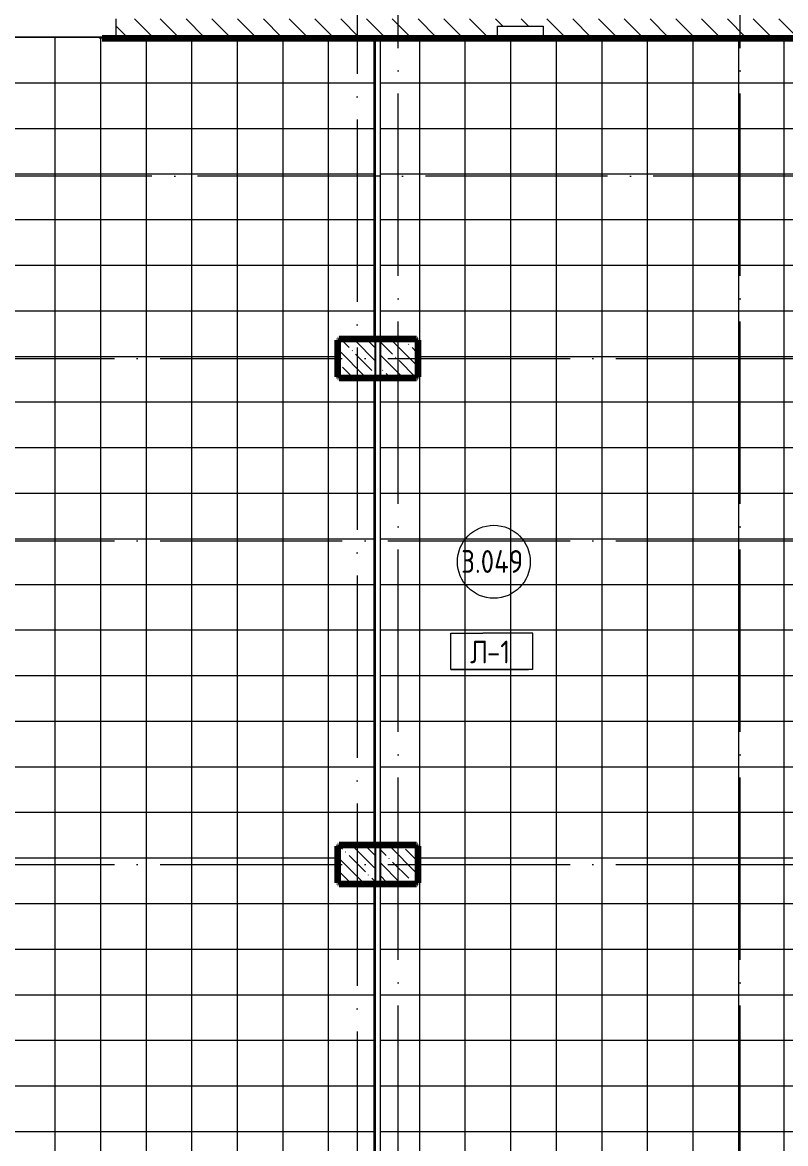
# Model space of a CAD drawing. Header units: millimetres. Extents: x 97 to 215964, y -4577 to 60645.
# Drawn here: x 168723 to 177098, y 36915 to 49210 of the extents above; entities that cross this region are included whole.
import ezdxf

# ---------------------------------------------------------------- set-up
doc = ezdxf.new("R2010")
doc.units = ezdxf.units.MM
doc.linetypes.add('ADSK_Линия сетки', pattern=[2500, 2000, -250, 0, -250])
for name, color, linetype, lineweight in [('A-AREA-____-IDEN', 2, 'Continuous', 20), ('A-FLOR-____-IDEN', 11, 'Continuous', 20), ('A-FLOR-____-OTLN', 192, 'Continuous', 9), ('A-FLOR-____-PATT', 8, 'Continuous', 9), ('A-GENM-____-MCUT', 13, 'Continuous', 9), ('A-GENM-____-OTLN', 13, 'Continuous', 9), ('A-WALL-____-MCUT', 113, 'Continuous', 9), ('A-WALL-____-PATT', 111, 'Continuous', 9), ('I-WALL-____-OTLN', 2, 'Continuous', 9), ('S-COLS-____-MCUT', 52, 'Continuous', 9), ('S-COLS-____-OTLN', 52, 'Continuous', 9), ('S-GRID-____-OTLN', 1, 'Continuous', 9)]:
    doc.layers.add(name, color=color, linetype=linetype, lineweight=lineweight)
doc.styles.add('GOST Common', font='GOST_Common.ttf', dxfattribs={"width": 0.9, "height": 250})

# ---------------------------------------------------------------- blocks, each defined once
blk = doc.blocks.new('BSC_Колонна _Прямоугольная - 400x400-V65-О_АИ_ПП_8_400_Целиком')
at = {"layer": 'S-COLS-____-OTLN', "lineweight": 5}
h = blk.add_hatch(dxfattribs=at)
h.set_pattern_fill('FP_75', color=256, style=0, pattern_type=2)
h.set_pattern_definition([(135, (-114049.98, -39975), (-142.56192, -142.56192), []), (135, (-113907.42, -39975), (-142.56192, -142.56192), [252.016, -50.403, 3.353, -47.05])])
h.paths.add_polyline_path([(-200, -200), (200, -200), (200, 200), (-200, 200)])
at = {"layer": 'S-COLS-____-MCUT', "color": 130, "lineweight": 25}
for p, q in [((200, 200), (-200, 200)), ((-200, 200), (-200, -200)), ((200, -200), (200, 200)), ((-200, -200), (200, -200))]:
    blk.add_line(p, q, dxfattribs=at)
blk = doc.blocks.new('BSC_Колонна _Прямоугольная - 400x400-V66-О_АИ_ПП_8_400_Целиком')
at = {"layer": 'S-COLS-____-OTLN', "lineweight": 5}
h = blk.add_hatch(dxfattribs=at)
h.set_pattern_fill('FP_76', color=256, style=0, pattern_type=2)
h.set_pattern_definition([(135, (-114049.98, -45525), (-142.56192, -142.56192), []), (135, (-113907.42, -45525), (-142.56192, -142.56192), [252.016, -50.403, 3.353, -47.05])])
h.paths.add_polyline_path([(-200, -200), (200, -200), (200, 200), (-200, 200)])
at = {"layer": 'S-COLS-____-MCUT', "color": 130, "lineweight": 25}
for p, q in [((200, 200), (-200, 200)), ((-200, 200), (-200, -200)), ((200, -200), (200, 200)), ((-200, -200), (200, -200))]:
    blk.add_line(p, q, dxfattribs=at)
blk = doc.blocks.new('BSC_Колонна _Прямоугольная - 400x400-V115-О_АИ_ПП_8_400_Целиком')
at = {"layer": 'S-COLS-____-OTLN', "lineweight": 5}
h = blk.add_hatch(dxfattribs=at)
h.set_pattern_fill('FP_126', color=256, style=0, pattern_type=2)
h.set_pattern_definition([(135, (-113600, -39975), (-142.56192, -142.56192), []), (135, (-113457.44, -39975), (-142.56192, -142.56192), [252.016, -50.403, 3.353, -47.05])])
h.paths.add_polyline_path([(-200, -200), (200, -200), (200, 200), (-200, 200)])
at = {"layer": 'S-COLS-____-MCUT', "color": 130, "lineweight": 25}
for p, q in [((200, 200), (-200, 200)), ((-200, 200), (-200, -200)), ((200, -200), (200, 200)), ((-200, -200), (200, -200))]:
    blk.add_line(p, q, dxfattribs=at)
blk = doc.blocks.new('BSC_Колонна _Прямоугольная - 400x400-V116-О_АИ_ПП_8_400_Целиком')
at = {"layer": 'S-COLS-____-OTLN', "lineweight": 5}
h = blk.add_hatch(dxfattribs=at)
h.set_pattern_fill('FP_127', color=256, style=0, pattern_type=2)
h.set_pattern_definition([(135, (-113600, -45525), (-142.56192, -142.56192), []), (135, (-113457.44, -45525), (-142.56192, -142.56192), [252.016, -50.403, 3.353, -47.05])])
h.paths.add_polyline_path([(-200, -200), (200, -200), (200, 200), (-200, 200)])
at = {"layer": 'S-COLS-____-MCUT', "color": 130, "lineweight": 25}
for p, q in [((200, 200), (-200, 200)), ((-200, 200), (-200, -200)), ((200, -200), (200, 200)), ((-200, -200), (200, -200))]:
    blk.add_line(p, q, dxfattribs=at)
blk = doc.blocks.new('ASML_АР_Отделка Люка - ВО Отделка люков_Грунтовка 0_Шпатлевка 0_Окраска 0_0-42722003-О_АИ_ПП_8_400_Целиком')
at = {"layer": 'A-GENM-____-MCUT', "color": 130, "lineweight": 25}
for p, q in [((250, 3), (-250, 3)), ((-250, 3), (-250, 0)), ((250, 0), (250, 3)), ((-250, 0), (250, 0))]:
    blk.add_line(p, q, dxfattribs=at)
blk = doc.blocks.new('0083_СОШ675_АР_R22_rvt-1-О_АИ_ПП_8_400_Целиком')
at = {"layer": 'A-WALL-____-PATT', "lineweight": 5}
h = blk.add_hatch(dxfattribs=at)
h.set_pattern_fill('FP_10', color=10, style=0, pattern_type=2)
h.set_pattern_definition([(135, (0, 0), (-141.42136, -141.42136), [])])
h.paths.add_polyline_path([(129370, 49050), (129370, 49250), (126500, 49250), (126500, 49050), (127769, 49050)])
h.paths.add_polyline_path([(125400, 49050), (125400, 49250), (110950, 49250), (110950, 49050), (115140, 49050), (115140, 49170), (115640, 49170), (115640, 49050), (125254, 49050)])
h.paths.add_polyline_path([(109100, 49050), (109450, 49050), (109450, 49250), (109100, 49250)])
at = {"layer": 'A-WALL-____-MCUT', "color": 50, "lineweight": 13}
for p, q in [((110950, 49250), (110950, 49050)), ((115140, 49060), (115140, 49170)), ((115140, 49170), (115640, 49170)), ((115640, 49170), (115640, 49060)), ((110950, 49050), (115140, 49050)), ((115140, 49050), (115140, 49057)), ((115640, 49057), (115640, 49050)), ((115640, 49050), (125400, 49050))]:
    blk.add_line(p, q, dxfattribs=at)
at = {"layer": 'A-GENM-____-OTLN', "color": 90, "lineweight": 9, "rotation": 180}
blk.add_blockref('ASML_АР_Отделка Люка - ВО Отделка люков_Грунтовка 0_Шпатлевка 0_Окраска 0_0-42722003-О_АИ_ПП_8_400_Целиком', (115390, 49060), dxfattribs=at)
at = {"layer": 'S-COLS-____-OTLN', "color": 90, "lineweight": 9}
for name, p in [('BSC_Колонна _Прямоугольная - 400x400-V116-О_АИ_ПП_8_400_Целиком', (113600, 45525)), ('BSC_Колонна _Прямоугольная - 400x400-V66-О_АИ_ПП_8_400_Целиком', (114050, 45525)), ('BSC_Колонна _Прямоугольная - 400x400-V115-О_АИ_ПП_8_400_Целиком', (113600, 39975)), ('BSC_Колонна _Прямоугольная - 400x400-V65-О_АИ_ПП_8_400_Целиком', (114050, 39975))]:
    blk.add_blockref(name, p, dxfattribs=at)
blk = doc.blocks.new('ADSK_Марка_Перекрытие - Типоразмер_ADSK_Марка-158127-О_АИ_ПП_8_400_Целиком')
at = {"layer": 'A-FLOR-____-IDEN'}
for p, q in [((-4.5, 4), (-1, 4)), ((-4.5, 0), (-4.5, 4)), ((4.5, 4), (-1, 4)), ((4.5, 0), (4.5, 4)), ((4.5, 0), (-4.5, 0)), ((-4.5, 0), (4, 0))]:
    blk.add_line(p, q, dxfattribs=at)
blk = doc.blocks.new('ADSK_Марка_Помещение_ОдноЗначение - Номер-159740-О_АИ_ПП_8_400_Целиком')
at = {"layer": 'A-AREA-____-IDEN'}
blk.add_circle((0, 0), 4, dxfattribs=at)

msp = doc.modelspace()

# ---------------------------------------------------------------- hatches: boundary and pattern name
at = {"layer": 'A-FLOR-____-PATT'}
h = msp.add_hatch(dxfattribs=at)
h.set_pattern_fill('FP_186', color=256, style=0, pattern_type=2)
h.set_pattern_definition([(0, (181582.87, 40547.53), (0, 500), []), (90, (181582.87, 40547.53), (-500, 3e-14), [])])
h.paths.add_polyline_path([(171474.043715, 35975), (171897.88841, 35975), (171897.88841, 35990), (172597.865903, 35990), (172597.865903, 39759.999414), (172197.887824, 39759.999414), (172197.887824, 39764.999414), (172187.887824, 39764.999414), (172187.887824, 39774.999414), (172182.887824, 39774.999414), (172182.887824, 40175), (172187.887824, 40175), (172187.887824, 40185), (172197.887824, 40185), (172197.887824, 40190), (172597.865903, 40190), (172597.865903, 45309.999414), (172197.887824, 45309.999414), (172197.865903, 45314.999414), (172187.887824, 45314.999414), (172187.887824, 45324.999414), (172182.887824, 45325), (172182.887824, 45725), (172187.887824, 45725), (172187.887824, 45735), (172197.887824, 45735), (172197.887824, 45740), (172597.865903, 45740), (172597.865903, 49035.000586), (169597.933672, 49035.000586), (169597.933672, 49050.000586), (168497.933672, 49050.000586), (168497.933672, 49035.000586), (167912.887824, 49035.000586), (167912.887824, 39765), (167907.887824, 39765), (167907.879725, 39760), (167882.888672, 39760), (167882.888672, 39615), (167667.866751, 39614.982463), (167667.888672, 36915), (167882.888672, 36914.011716), (167882.888672, 36830), (169387.88841, 36830), (169387.88841, 36825), (169397.88841, 36825), (169397.88841, 36815), (169402.88841, 36814.900662), (169402.88841, 35990), (169797.88841, 35990), (169797.88841, 35975), (170216.283849, 35975)])
h.paths.add_polyline_path([(195188.800797, 48731.791029), (195188.619068, 48732.479078), (195188.619068, 48731.797288)])
h.paths.add_polyline_path([(195168.495887, 48730.472294), (195173.582239, 48731.295562), (195167.632823, 48731.034251)])
h.paths.add_polyline_path([(195012.219859, 48880.21654), (195011.995887, 48887.478128), (195011.581673, 48887.478128), (195011.801386, 48884.978128)])
h.paths.add_polyline_path([(175297.887824, 35975), (176397.887824, 35975), (176397.887824, 35990), (177182.887824, 35990), (177182.887824, 36424.940333), (177187.887824, 36424.940333), (177187.887824, 36434.940333), (177197.887824, 36434.940333), (177197.887824, 36439.940333), (177482.865903, 36439.940333), (177482.865903, 45324.968528), (177487.865903, 45325.867366), (177487.865903, 45334.968424), (177497.865903, 45334.968424), (177497.865903, 45339.968424), (194907.865903, 45340.359921), (194907.865903, 45502.5), (194912.865903, 45502.5), (194912.865903, 45512.5), (194922.865903, 45512.5), (194922.865903, 45517.5), (195282.887824, 45517.5), (195282.887824, 45854.999414), (195497.865903, 45854.999414), (195497.865903, 48054.999414), (195282.887824, 48054.999414), (195282.887824, 48602.500586), (195277.887824, 48602.500586), (195277.079671, 48774.498057), (195270.399715, 48768.005083), (195261.400285, 48761.297529), (195254.297163, 48755.991941), (195244.192695, 48750.29037), (195233.938395, 48744.685224), (195224.541773, 48740.473672), (195223.725279, 48741.160291), (195198.680658, 48733.50999), (195178.557477, 48730.889347), (195158.32557, 48730.893854), (195135.654594, 48734.051847), (195113.006834, 48740.259668), (195097.700115, 48747.459954), (195074.589432, 48761.372235), (195066.592059, 48768.930958), (195046.184859, 48788.658863), (195040.006898, 48798.414418), (195027.509106, 48819.104038), (195015.152714, 48857.293357), (195012.33601, 48873.462074), (195010.995887, 49003.304042), (195010.995887, 49030.000586), (194827.887824, 49030.000586), (194827.887824, 49035.000586), (194797.865903, 49035.000586), (194797.865903, 49050.000586), (193747.865903, 49050.000586), (193747.865903, 49035.000586), (192992.888824, 49035.000586), (192992.888824, 49050.000586), (191892.888824, 49050.000586), (191892.888824, 49035.000586), (191297.888824, 49035.000586), (191297.888824, 49040.000586), (191287.888824, 49040.000586), (191287.888824, 49050.000586), (191282.888824, 49050.000586), (191282.888824, 52435.002606), (190157.887824, 52435.002606), (190157.887824, 52450.002606), (189057.887824, 52450.002606), (189057.887824, 52435.002606), (188182.867075, 52435.002606), (188182.867075, 49050.000586), (188177.867075, 49050.000586), (188177.867075, 49040.000586), (188167.867075, 49040.000586), (188167.800648, 49035.000586), (185297.88761, 49035.000586), (185297.88761, 49050.000586), (184197.88761, 49050.000586), (184197.88761, 49035.000586), (172647.843981, 49035.000586), (172647.865903, 45740), (173047.865903, 45740), (173047.865903, 45735), (173057.865903, 45735), (173057.865903, 45725), (173062.865903, 45725), (173062.865903, 45324.999414), (173057.865903, 45324.999414), (173057.865903, 45314.999414), (173047.865903, 45314.999414), (173047.843981, 45309.999414), (172647.843981, 45309.999414), (172647.865903, 40190), (173047.865903, 40190), (173047.865903, 40185), (173057.865903, 40185), (173057.865903, 40175), (173062.865903, 40175), (173062.865903, 39774.999414), (173057.865903, 39774.999414), (173057.865903, 39764.999414), (173047.865903, 39764.999414), (173047.865903, 39759.999414), (172647.843981, 39759.999414), (172647.865903, 35990), (175297.887824, 35990), (175297.887824, 35985)])
h.paths.add_polyline_path([(195128.022497, 48735.761642), (195130.290066, 48735.874745), (195128.022497, 48737.294971), (195124.731579, 48737.276662), (195127.834229, 48735.848314)])
h.paths.add_polyline_path([(195200.757649, 48769.126679), (195211.791383, 48772.404685), (195202.392628, 48769.711665)])
h.paths.add_polyline_path([(195102.530222, 48783.847241), (195099.280764, 48786.910605), (195101.741099, 48784.437456)])
h.paths.add_polyline_path([(195072.768305, 48812.100283), (195061.865988, 48833.285458), (195054.369105, 48845.539508), (195062.982889, 48826.233168), (195068.823673, 48817.86263), (195072.121686, 48813.044868)])
h.paths.add_polyline_path([(195071.413848, 48814.443898), (195062.407775, 48828.549108), (195055.516408, 48843.930896), (195057.045739, 48842.642898), (195071.021482, 48815.213959)])
h.paths.add_polyline_path([(195268.941328, 48817.86263), (195277.887824, 48833.991217), (195276.932569, 48833.11431), (195269.312418, 48819.324567)])
h.paths.add_polyline_path([(195276.423809, 48830.67512), (195277.887824, 48831.704268), (195276.746986, 48831.169993), (195276.710613, 48831.114295)])
h.paths.add_polyline_path([(195188.942587, 48855.540017), (195185.895887, 48854.840444), (195187.766043, 48854.990074)])
h.paths.add_polyline_path([(195186.892377, 48853.114472), (195198.856977, 48866.581638), (195192.264729, 48858.77253), (195187.892149, 48854.297272)])
h.paths.add_polyline_path([(195144.888752, 48859.195417), (195138.00195, 48868.907683), (195139.310684, 48865.79758), (195144.727045, 48859.386812)])
h.paths.add_polyline_path([(195133.698465, 48881.279312), (195132.93108, 48884.978128), (195133.686316, 48884.978128), (195133.695887, 48882.064179)])
h.paths.add_polyline_path([(195148.049187, 48914.41624), (195151.095887, 48915.115812), (195149.22573, 48914.966182)])
h.paths.add_polyline_path([(195136.632231, 48866.581638), (195133.698465, 48881.279312), (195134.343572, 48894.194105), (195133.668303, 48890.462342), (195133.428298, 48881.279312), (195136.427263, 48867.346588)])
h.paths.add_polyline_path([(195168.495887, 48849.594821), (195178.266986, 48850.803306), (195172.261166, 48850.384205), (195160.595172, 48850.849662), (195152.447991, 48853.978128), (195159.878266, 48850.494232), (195166.579617, 48849.664665), (195167.681838, 48849.624491)])
h.paths.add_polyline_path([(195204.060694, 48884.978128), (195203.305342, 48885.013415), (195203.317106, 48888.562244)])
h.paths.add_polyline_path([(195198.989824, 48902.609669), (195198.989824, 48901.048573), (195199.041021, 48902.378128)])
h.paths.add_polyline_path([(195199.282815, 48867.177181), (195203.323471, 48879.493914), (195203.563475, 48888.676944), (195200.564511, 48902.609669), (195203.293309, 48888.676944), (195202.489677, 48875.398601), (195199.315605, 48867.275572)])
h.paths.add_polyline_path([(195193.531818, 48910.014059), (195181.642394, 48918.248513), (195170.412157, 48920.291591), (195160.288892, 48919.572051), (195164.730607, 48919.572051), (195176.396602, 48919.106594), (195184.543783, 48915.978128), (195193.448407, 48910.057655)])
h.paths.add_polyline_path([(195051.730051, 48916.445529), (195053.229424, 48918.91523), (195051.805435, 48916.683461)])
h.paths.add_polyline_path([(195277.887824, 48931.287878), (195277.020616, 48933.054815), (195277.020616, 48932.977975)])
h.paths.add_polyline_path([(195277.887824, 48935.075635), (195277.020616, 48937.931739), (195272.035507, 48947.149311), (195275.944778, 48938.762037), (195277.465952, 48935.851636)])
h.paths.add_polyline_path([(195081.875306, 48971.598709), (195087.24564, 48975.423215), (195083.73928, 48973.028986)])
h.paths.add_polyline_path([(195095.898053, 48981.624791), (195090.180708, 48977.971668), (195095.255799, 48981.193349)])
h.paths.add_polyline_path([(195115.831064, 48993.706582), (195119.502816, 48994.843725), (195116.070283, 48993.804075)])
h.paths.add_polyline_path([(195214.176913, 48996.552821), (195203.479467, 49000.244592), (195211.699379, 48997.337275), (195213.940974, 48996.627526)])
h.paths.add_polyline_path([(195192.818726, 49003.234932), (195181.471651, 49005.769836), (195192.503049, 49003.304042)])
at = {"layer": 'A-WALL-____-PATT'}
h = msp.add_hatch(color=7, dxfattribs=at)
h.paths.add_polyline_path([(188177.867075, 49040.000586), (188177.867075, 49050.000586), (185297.88761, 49050.000586), (185297.88761, 49040.000586), (186567.1621, 49040.000586)])
h.paths.add_polyline_path([(184051.642369, 49040.000586), (184197.88761, 49040.000586), (184197.88761, 49050.000586), (169597.933672, 49050.000586), (169597.933672, 49040.000586), (181536.122638, 49040.000586)])
h.paths.add_polyline_path([(168497.933672, 49040.000586), (168497.933672, 49050.000586), (167907.887824, 49050.000586), (167907.887824, 49040.000586)])
for points in [[(172187.887824, 45725), (173047.865903, 45725), (173047.865903, 45735), (172187.887824, 45735)], [(172197.887824, 45314.999414), (172197.887824, 45725), (172187.887824, 45725), (172187.887824, 45314.999414)], [(173057.865903, 45324.999414), (173057.865903, 45735), (173047.865903, 45735), (173047.865903, 45324.999414)], [(173057.865903, 45314.999414), (173057.865903, 45324.999414), (172197.887824, 45324.999414), (172197.887824, 45314.999414), (173047.865903, 45314.999414)], [(172187.887824, 40175), (173047.865903, 40175), (173047.865903, 40185), (172187.887824, 40185)], [(172197.887824, 39764.999414), (172197.887824, 40175), (172187.887824, 40175), (172187.887824, 39764.999414)], [(173057.865903, 39774.999414), (173057.865903, 40185), (173047.865903, 40185), (173047.865903, 39774.999414)], [(173057.865903, 39764.999414), (173057.865903, 39774.999414), (172197.887824, 39774.999414), (172197.887824, 39764.999414), (173047.865903, 39764.999414)]]:
    msp.add_hatch(color=7, dxfattribs=at).paths.add_polyline_path(points)

# ---------------------------------------------------------------- linework, layer by layer
at = {"layer": 'A-FLOR-____-OTLN'}
for p, q in [((169597.933672, 49050.000586), (168497.933672, 49050.000586)), ((172597.865903, 45740), (172597.865903, 49035.000586)), ((172647.843981, 49035.000586), (172647.843981, 45740)), ((172597.865903, 40190), (172597.865903, 45309.999414)), ((172647.843981, 45309.999414), (172647.843981, 40190)), ((172597.865903, 35990), (172597.865903, 39759.999414)), ((172647.843981, 39759.999414), (172647.843981, 35990))]:
    msp.add_line(p, q, dxfattribs=at)
at = {"layer": 'A-WALL-____-MCUT', "color": 7}
for p, q in [((184197.88761, 49050.000586), (169597.933672, 49050.000586)), ((169597.933672, 49050.000586), (169597.933672, 49040.000586)), ((169597.933672, 49040.000586), (184197.88761, 49040.000586)), ((173057.865903, 45735), (172187.887824, 45735)), ((172187.887824, 45735), (172187.887824, 45314.999414)), ((172597.887824, 45725), (172647.865903, 45725)), ((173057.865903, 45314.999414), (173057.865903, 45735)), ((172187.887824, 45314.999414), (173057.865903, 45314.999414)), ((172647.865903, 45324.999414), (172597.887824, 45324.999414)), ((173057.865903, 40185), (172187.887824, 40185)), ((172187.887824, 40185), (172187.887824, 39764.999414)), ((172597.887824, 40175), (172647.865903, 40175)), ((173057.865903, 39764.999414), (173057.865903, 40185)), ((172187.887824, 39764.999414), (173057.865903, 39764.999414)), ((172647.865903, 39774.999414), (172597.887824, 39774.999414))]:
    msp.add_line(p, q, dxfattribs=at)
at = {"layer": 'I-WALL-____-OTLN', "color": 5, "lineweight": 90}
for p, q in [((169597.933672, 49040.000586), (169597.933672, 49035.000586)), ((184197.88761, 49035.000586), (169597.933672, 49035.000586)), ((172197.887824, 45740), (173047.865903, 45740)), ((172197.887824, 45740), (172197.887824, 45735)), ((173047.865903, 45735), (173047.865903, 45740)), ((172182.887824, 45324.999414), (172182.887824, 45725)), ((172187.887824, 45725), (172182.887824, 45725)), ((173062.865903, 45725), (173057.865903, 45725)), ((173062.865903, 45725), (173062.865903, 45324.999414)), ((172182.887824, 45324.999414), (172187.887824, 45324.999414)), ((172197.887824, 45314.999414), (172197.887824, 45309.999414)), ((173047.865903, 45309.999414), (172197.887824, 45309.999414)), ((173047.865903, 45309.999414), (173047.865903, 45314.999414)), ((173057.865903, 45324.999414), (173062.865903, 45324.999414)), ((172182.887824, 39774.999414), (172182.887824, 40175)), ((172187.887824, 40175), (172182.887824, 40175)), ((172197.887824, 40190), (173047.865903, 40190)), ((172197.887824, 40190), (172197.887824, 40185)), ((173047.865903, 40185), (173047.865903, 40190)), ((173062.865903, 40175), (173057.865903, 40175)), ((173062.865903, 40175), (173062.865903, 39774.999414)), ((172182.887824, 39774.999414), (172187.887824, 39774.999414)), ((172197.887824, 39764.999414), (172197.887824, 39759.999414)), ((173047.865903, 39759.999414), (172197.887824, 39759.999414)), ((173047.865903, 39759.999414), (173047.865903, 39764.999414)), ((173057.865903, 39774.999414), (173062.865903, 39774.999414))]:
    msp.add_line(p, q, dxfattribs=at)
at = {"layer": 'S-GRID-____-OTLN', "linetype": 'ADSK_Линия сетки'}
for p, q in [((172397.88841, 60644.999414), (172397.88841, -2302.657751)), ((172847.88841, -3572.657751), (172847.88841, 60644.999414)), ((176597.88841, -3572.657751), (176597.88841, 60644.999414)), ((215146.441901, 47525.060253), (158117.887824, 47525.060253)), ((55228.336609, 45525.000586), (215146.441901, 45525.000586)), ((55228.336609, 43525.000586), (215146.441901, 43525.000586)), ((55228.336609, 39975.000586), (215146.441901, 39975.000586))]:
    msp.add_line(p, q, dxfattribs=at)

# ---------------------------------------------------------------- block references
at = {"color": 250, "lineweight": 5}
msp.add_blockref('0083_СОШ675_АР_R22_rvt-1-О_АИ_ПП_8_400_Целиком', (58797.887824, 0), dxfattribs=at)
at = {"layer": 'A-AREA-____-IDEN', "xscale": 99.99999999999993, "yscale": 99.99999999999993, "zscale": 99.99999999999993}
msp.add_blockref('ADSK_Марка_Помещение_ОдноЗначение - Номер-159740-О_АИ_ПП_8_400_Целиком', (173896.197061, 43295.610275), dxfattribs=at)
at = {"layer": 'A-FLOR-____-IDEN', "xscale": 99.99999999999993, "yscale": 99.99999999999993, "zscale": 99.99999999999993}
msp.add_blockref('ADSK_Марка_Перекрытие - Типоразмер_ADSK_Марка-158127-О_АИ_ПП_8_400_Целиком', (173875.878997, 42113.301127), dxfattribs=at)

# ---------------------------------------------------------------- texts
at = {"layer": 'A-AREA-____-IDEN', "lineweight": 9, "insert": (173537.989803, 43423.335347), "char_height": 250, "width": 880.252875, "attachment_point": 1, "style": 'GOST Common'}
msp.add_mtext('3.049', dxfattribs=at)
at = {"layer": 'A-FLOR-____-IDEN', "lineweight": 9, "char_height": 250, "attachment_point": 1, "style": 'GOST Common'}
for s, insert, width in [('\\fGOST Common|b0|i0|c204|p34|;\\W.9;Л', (173636.198151, 42431.138701), 223.6708125), ('-1', (173820.745026, 42431.138701), 331.898625)]:
    msp.add_mtext(s, dxfattribs=dict(at, insert=insert, width=width))

doc.saveas('drawing.dxf')
